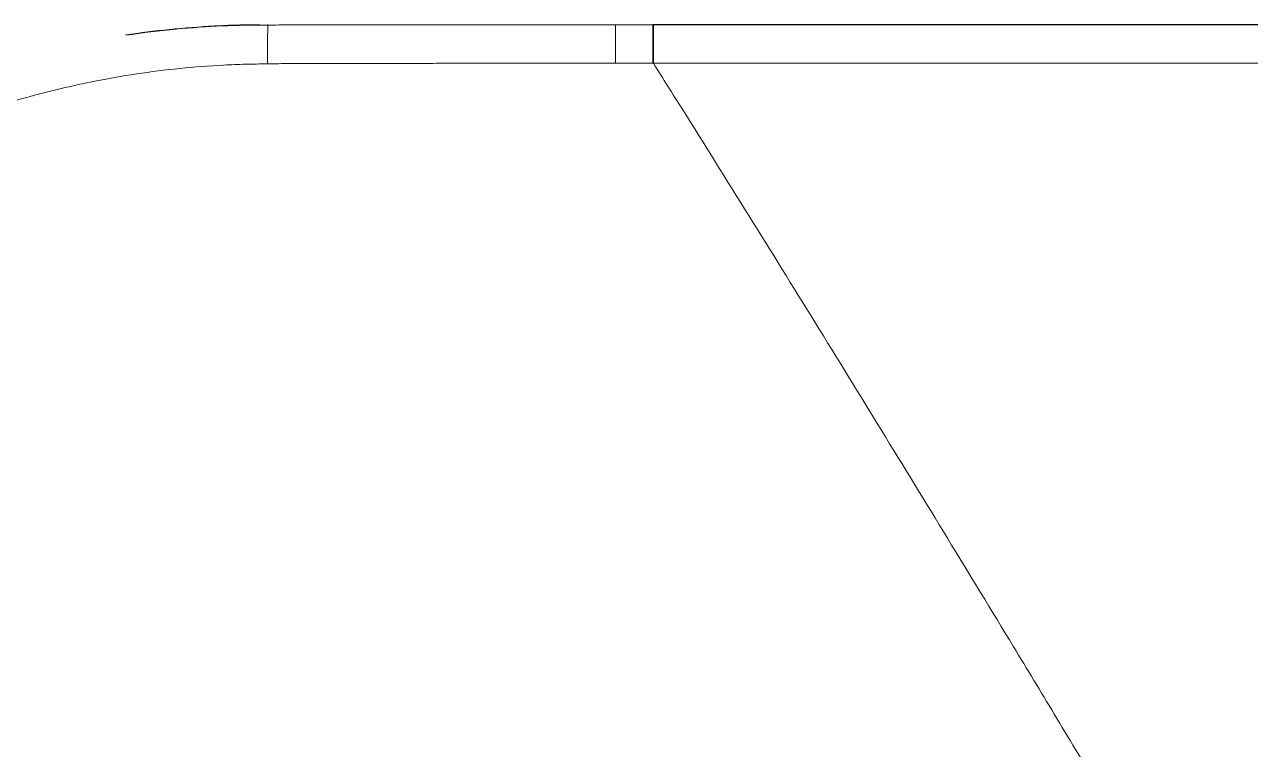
# Model space of a CAD drawing. Header units: millimetres. Extents: x 70151 to 230897, y 35202 to 113211.
# Drawn here: x 172223.4 to 172275.3, y 76687.4 to 76718.1 of the extents above; entities that cross this region are included whole.
import ezdxf

# ---------------------------------------------------------------- set-up
doc = ezdxf.new("R2010")
doc.units = ezdxf.units.MM
doc.header["$LTSCALE"] = 50
doc.layers.add('2-con', color=2, linetype='Continuous')
doc.layers.add('mark-B', color=2, linetype='Continuous', lineweight=20)

# ---------------------------------------------------------------- blocks, each defined once
blk = doc.blocks.new('무풍1way 일반')
at = {"layer": 'mark-B'}
blk.add_line((544.387, -498.779), (544.412, -498.779), dxfattribs=at)
blk.add_line((544.387, -498.779), (544.412, -498.779), dxfattribs=at)
blk.add_ellipse((545.995, -498.092), major_axis=(0, -2.309), ratio=0.000111, start_param=0.01394, end_param=1.26906, dxfattribs=at)
blk.add_ellipse((545.995, -498.092), major_axis=(0, -2.309), ratio=0.000111, start_param=0.01394, end_param=1.26906, dxfattribs=at)
for points, knots in [([(521.352, -461.163), (522.213, -462.591), (523.072, -464.018), (524.789, -466.87), (525.647, -468.295), (526.505, -469.717)], [0, 0, 0, 0, 0.5, 0.5, 1, 1, 1, 1]), ([(521.352, -461.163), (522.213, -462.591), (523.072, -464.018), (524.789, -466.87), (525.647, -468.295), (526.505, -469.717)], [0, 0, 0, 0, 0.5, 0.5, 1, 1, 1, 1]), ([(560.726, -498.753), (561.037, -498.748), (561.347, -498.743), (561.812, -498.731), (561.967, -498.726), (562.277, -498.714), (562.431, -498.706), (563.205, -498.666), (563.821, -498.618), (565.668, -498.431), (566.892, -498.248), (568.263, -497.974), (568.415, -497.943), (568.719, -497.878), (569.174, -497.779), (569.625, -497.672), (570.524, -497.447), (571.118, -497.283), (572.295, -496.927), (572.878, -496.735), (574.034, -496.324), (574.607, -496.104), (576.308, -495.405), (577.421, -494.884), (579.058, -494.017), (579.598, -493.714), (580.266, -493.317), (580.399, -493.237), (580.664, -493.075), (581.059, -492.83), (581.45, -492.578), (582.223, -492.066), (582.729, -491.713), (583.723, -490.983), (584.698, -490.229), (585.636, -489.43), (586.556, -488.607), (587.007, -488.183), (587.669, -487.53), (587.887, -487.31), (588.211, -486.974), (588.318, -486.862), (588.531, -486.636), (589.059, -486.069), (589.567, -485.488), (590.749, -484.068), (591.488, -483.088), (592.524, -481.568), (592.857, -481.053), (593.499, -480.007), (593.808, -479.475), (594.401, -478.395), (594.686, -477.847), (595.026, -477.151), (595.093, -477.012), (595.226, -476.731), (595.292, -476.59), (595.486, -476.167), (595.612, -475.884), (596.223, -474.463), (596.655, -473.31), (597.219, -471.557), (597.393, -470.969), (597.714, -469.785), (597.86, -469.189), (598.125, -467.99), (598.244, -467.387), (598.454, -466.172), (598.545, -465.561), (598.641, -464.792), (598.659, -464.638), (598.694, -464.329), (598.711, -464.175), (598.758, -463.712), (598.8, -463.248), (598.833, -462.784), (598.849, -462.551), (598.854, -462.474), (598.863, -462.319), (598.867, -462.242), (598.888, -461.854), (598.901, -461.544), (598.912, -461.234)], [0, 0, 0, 0, 0.015625, 0.015625, 0.023437, 0.023437, 0.03125, 0.03125, 0.0625, 0.0625, 0.125, 0.125, 0.132812, 0.132812, 0.140625, 0.15625, 0.15625, 0.1875, 0.1875, 0.21875, 0.21875, 0.25, 0.25, 0.3125, 0.3125, 0.34375, 0.34375, 0.351562, 0.351562, 0.359375, 0.375, 0.375, 0.40625, 0.40625, 0.4375, 0.46875, 0.46875, 0.5, 0.5, 0.515625, 0.515625, 0.523437, 0.523437, 0.53125, 0.5625, 0.5625, 0.625, 0.625, 0.65625, 0.65625, 0.6875, 0.6875, 0.71875, 0.71875, 0.726562, 0.726562, 0.734375, 0.734375, 0.75, 0.75, 0.8125, 0.8125, 0.84375, 0.84375, 0.875, 0.875, 0.90625, 0.90625, 0.9375, 0.9375, 0.945312, 0.945312, 0.953125, 0.953125, 0.96875, 0.976563, 0.976563, 0.980469, 0.980469, 0.984375, 0.984375, 1, 1, 1, 1]), ([(560.726, -498.753), (561.037, -498.748), (561.347, -498.743), (561.812, -498.731), (561.967, -498.726), (562.277, -498.714), (562.431, -498.706), (563.205, -498.666), (563.821, -498.618), (565.668, -498.431), (566.892, -498.248), (568.263, -497.974), (568.415, -497.943), (568.719, -497.878), (569.174, -497.779), (569.625, -497.672), (570.524, -497.447), (571.118, -497.283), (572.295, -496.927), (572.878, -496.735), (574.034, -496.324), (574.607, -496.104), (576.308, -495.405), (577.421, -494.884), (579.058, -494.017), (579.598, -493.714), (580.266, -493.317), (580.399, -493.237), (580.664, -493.075), (581.059, -492.83), (581.45, -492.578), (582.223, -492.066), (582.729, -491.713), (583.723, -490.983), (584.698, -490.229), (585.636, -489.43), (586.556, -488.607), (587.007, -488.183), (587.669, -487.53), (587.887, -487.31), (588.211, -486.974), (588.318, -486.862), (588.531, -486.636), (589.059, -486.069), (589.567, -485.488), (590.749, -484.068), (591.488, -483.088), (592.524, -481.568), (592.857, -481.053), (593.499, -480.007), (593.808, -479.475), (594.401, -478.395), (594.686, -477.847), (595.026, -477.151), (595.093, -477.012), (595.226, -476.731), (595.292, -476.59), (595.486, -476.167), (595.612, -475.884), (596.223, -474.463), (596.655, -473.31), (597.219, -471.557), (597.393, -470.969), (597.714, -469.785), (597.86, -469.189), (598.125, -467.99), (598.244, -467.387), (598.454, -466.172), (598.545, -465.561), (598.641, -464.792), (598.659, -464.638), (598.694, -464.329), (598.711, -464.175), (598.758, -463.712), (598.8, -463.248), (598.833, -462.784), (598.849, -462.551), (598.854, -462.474), (598.863, -462.319), (598.867, -462.242), (598.888, -461.854), (598.901, -461.544), (598.912, -461.234)], [0, 0, 0, 0, 0.015625, 0.015625, 0.023437, 0.023437, 0.03125, 0.03125, 0.0625, 0.0625, 0.125, 0.125, 0.132813, 0.132813, 0.140625, 0.15625, 0.15625, 0.1875, 0.1875, 0.21875, 0.21875, 0.25, 0.25, 0.3125, 0.3125, 0.34375, 0.34375, 0.351563, 0.351563, 0.359375, 0.375, 0.375, 0.40625, 0.40625, 0.4375, 0.46875, 0.46875, 0.5, 0.5, 0.515625, 0.515625, 0.523438, 0.523438, 0.53125, 0.5625, 0.5625, 0.625, 0.625, 0.65625, 0.65625, 0.6875, 0.6875, 0.71875, 0.71875, 0.726563, 0.726563, 0.734375, 0.734375, 0.75, 0.75, 0.8125, 0.8125, 0.84375, 0.84375, 0.875, 0.875, 0.90625, 0.90625, 0.9375, 0.9375, 0.945312, 0.945312, 0.953125, 0.953125, 0.96875, 0.976562, 0.976562, 0.980469, 0.980469, 0.984375, 0.984375, 1, 1, 1, 1]), ([(527.41, -471.217), (527.984, -472.168), (530.419, -476.193), (534.729, -483.251), (539.405, -490.832), (542.632, -495.99), (543.98, -498.133), (544.387, -498.779)], [0, 0, 0, 0, 0.102125, 0.432756, 0.763387, 0.928703, 1, 1, 1, 1]), ([(527.41, -471.217), (527.984, -472.168), (530.419, -476.193), (534.729, -483.251), (539.405, -490.832), (542.632, -495.99), (543.98, -498.133), (544.387, -498.779)], [0, 0, 0, 0, 0.102125, 0.432756, 0.763387, 0.928703, 1, 1, 1, 1]), ([(447.945, -498.789), (448.204, -498.789), (448.737, -498.788), (449.558, -498.786), (450.425, -498.785), (451.337, -498.784), (452.294, -498.783), (453.296, -498.782), (454.344, -498.781), (455.437, -498.78), (456.575, -498.78), (457.758, -498.78), (458.987, -498.779), (460.63, -498.779), (462.671, -498.779), (465.096, -498.78), (467.522, -498.78), (469.947, -498.78), (472.033, -498.78), (474.648, -498.78), (478.661, -498.78), (484.428, -498.78), (490.632, -498.779), (496.813, -498.779), (506.101, -498.779), (522.095, -498.779), (535.906, -498.779), (544.387, -498.779)], [0, 0, 0, 0, 0.008049, 0.016566, 0.025553, 0.035009, 0.044934, 0.055328, 0.066191, 0.077524, 0.089325, 0.101596, 0.114335, 0.127544, 0.152691, 0.177839, 0.202986, 0.228134, 0.253282, 0.267873, 0.309483, 0.378114, 0.44727, 0.502483, 0.570358, 0.736197, 1, 1, 1, 1]), ([(447.945, -498.789), (448.204, -498.789), (448.737, -498.788), (449.558, -498.786), (450.425, -498.785), (451.337, -498.784), (452.294, -498.783), (453.296, -498.782), (454.344, -498.781), (455.437, -498.78), (456.575, -498.78), (457.758, -498.78), (458.987, -498.779), (460.63, -498.779), (462.671, -498.779), (465.096, -498.78), (467.522, -498.78), (469.947, -498.78), (472.033, -498.78), (474.648, -498.78), (478.661, -498.78), (484.428, -498.78), (490.632, -498.779), (496.813, -498.779), (506.101, -498.779), (522.095, -498.779), (535.907, -498.779), (544.387, -498.779)], [0, 0, 0, 0, 0.008049, 0.016566, 0.025553, 0.035009, 0.044934, 0.055328, 0.066191, 0.077524, 0.089325, 0.101596, 0.114335, 0.127544, 0.152691, 0.177839, 0.202986, 0.228134, 0.253282, 0.267873, 0.309483, 0.378114, 0.44727, 0.502483, 0.570368, 0.736207, 1, 1, 1, 1]), ([(544.412, -498.778), (544.543, -498.778), (544.673, -498.778), (544.937, -498.778), (545.07, -498.778), (545.467, -498.778), (545.731, -498.778), (545.995, -498.778)], [0, 0, 0, 0, 0.247227, 0.247227, 0.499755, 0.499755, 1, 1, 1, 1]), ([(544.412, -498.778), (544.543, -498.778), (544.673, -498.778), (544.937, -498.778), (545.07, -498.778), (545.467, -498.778), (545.731, -498.778), (545.995, -498.778)], [0, 0, 0, 0, 0.247227, 0.247227, 0.499755, 0.499755, 1, 1, 1, 1]), ([(544.412, -500.402), (544.412, -500.4), (544.412, -500.389), (544.412, -500.348), (544.412, -500.318), (544.412, -500.24), (544.412, -500.192), (544.412, -500.08), (544.412, -500.015), (544.412, -499.871), (544.412, -499.791), (544.412, -499.618), (544.412, -499.525), (544.412, -499.327), (544.412, -499.223), (544.412, -499.007), (544.412, -498.894), (544.412, -498.779)], [0, 0, 0, 0, 0.125, 0.125, 0.25, 0.25, 0.375, 0.375, 0.5, 0.5, 0.625, 0.625, 0.75, 0.75, 0.875, 0.875, 1, 1, 1, 1]), ([(544.412, -500.402), (544.412, -500.4), (544.412, -500.389), (544.412, -500.348), (544.412, -500.318), (544.412, -500.24), (544.412, -500.192), (544.412, -500.08), (544.412, -500.015), (544.412, -499.871), (544.412, -499.791), (544.412, -499.618), (544.412, -499.525), (544.412, -499.327), (544.412, -499.223), (544.412, -499.007), (544.412, -498.894), (544.412, -498.779)], [0, 0, 0, 0, 0.125, 0.125, 0.25, 0.25, 0.375, 0.375, 0.5, 0.5, 0.625, 0.625, 0.75, 0.75, 0.875, 0.875, 1, 1, 1, 1]), ([(545.995, -498.778), (548.451, -498.778), (550.906, -498.776), (553.668, -498.774), (553.975, -498.774), (554.588, -498.774), (554.895, -498.774), (555.816, -498.773), (556.43, -498.773), (557.35, -498.772), (557.657, -498.772), (558.271, -498.771), (558.578, -498.771), (559.038, -498.77), (559.192, -498.77), (559.422, -498.769), (559.499, -498.768), (559.652, -498.766), (559.729, -498.765), (560.112, -498.761), (560.419, -498.757), (560.726, -498.753)], [0, 0, 0, 0, 0.5, 0.5, 0.5625, 0.5625, 0.625, 0.625, 0.75, 0.75, 0.8125, 0.8125, 0.875, 0.875, 0.90625, 0.90625, 0.921875, 0.921875, 0.9375, 0.9375, 1, 1, 1, 1]), ([(545.995, -498.778), (548.451, -498.778), (550.906, -498.776), (553.668, -498.774), (553.975, -498.774), (554.588, -498.774), (554.895, -498.774), (555.816, -498.773), (556.43, -498.773), (557.35, -498.772), (557.657, -498.772), (558.271, -498.771), (558.578, -498.771), (559.038, -498.77), (559.192, -498.77), (559.422, -498.769), (559.499, -498.768), (559.652, -498.766), (559.729, -498.765), (560.112, -498.761), (560.419, -498.757), (560.726, -498.753)], [0, 0, 0, 0, 0.5, 0.5, 0.5625, 0.5625, 0.625, 0.625, 0.75, 0.75, 0.8125, 0.8125, 0.875, 0.875, 0.90625, 0.90625, 0.921875, 0.921875, 0.9375, 0.9375, 1, 1, 1, 1]), ([(560.713, -500.396), (560.714, -500.395), (560.715, -500.383), (560.717, -500.342), (560.718, -500.312), (560.719, -500.262), (560.719, -500.252), (560.72, -500.23), (560.72, -500.195), (560.721, -500.155), (560.722, -500.07), (560.723, -500.005), (560.723, -499.913), (560.723, -499.894), (560.724, -499.856), (560.724, -499.836), (560.724, -499.775), (560.725, -499.733), (560.725, -499.602), (560.726, -499.509), (560.726, -499.384), (560.726, -499.358), (560.726, -499.307), (560.726, -499.281), (560.726, -499.201), (560.726, -499.147), (560.726, -499.065), (560.726, -499.03), (560.726, -498.995), (560.726, -498.981), (560.726, -498.974), (560.726, -498.953), (560.726, -498.882), (560.726, -498.811), (560.726, -498.753)], [0, 0, 0, 0, 0.125, 0.125, 0.25, 0.25, 0.28125, 0.28125, 0.3125, 0.375, 0.375, 0.5, 0.5, 0.53125, 0.53125, 0.5625, 0.5625, 0.625, 0.625, 0.75, 0.75, 0.78125, 0.78125, 0.8125, 0.8125, 0.875, 0.875, 0.90625, 0.914062, 0.914062, 0.921875, 0.921875, 0.9375, 1, 1, 1, 1]), ([(560.713, -500.396), (560.714, -500.395), (560.715, -500.383), (560.717, -500.342), (560.718, -500.312), (560.719, -500.262), (560.719, -500.252), (560.72, -500.23), (560.72, -500.195), (560.721, -500.155), (560.722, -500.07), (560.723, -500.005), (560.723, -499.913), (560.723, -499.894), (560.724, -499.856), (560.724, -499.836), (560.724, -499.775), (560.725, -499.733), (560.725, -499.602), (560.726, -499.509), (560.726, -499.384), (560.726, -499.358), (560.726, -499.307), (560.726, -499.281), (560.726, -499.201), (560.726, -499.147), (560.726, -499.065), (560.726, -499.03), (560.726, -498.995), (560.726, -498.981), (560.726, -498.974), (560.726, -498.953), (560.726, -498.882), (560.726, -498.811), (560.726, -498.753)], [0, 0, 0, 0, 0.125, 0.125, 0.25, 0.25, 0.28125, 0.28125, 0.3125, 0.375, 0.375, 0.5, 0.5, 0.53125, 0.53125, 0.5625, 0.5625, 0.625, 0.625, 0.75, 0.75, 0.78125, 0.78125, 0.8125, 0.8125, 0.875, 0.875, 0.90625, 0.914062, 0.914062, 0.921875, 0.921875, 0.9375, 1, 1, 1, 1]), ([(566.73, -499.963), (566.02, -500.068), (565.309, -500.155), (563.951, -500.282), (563.306, -500.327), (562.497, -500.363), (562.335, -500.37), (562.011, -500.38), (561.849, -500.383), (561.362, -500.392), (561.037, -500.395), (560.713, -500.396)], [0, 0, 0, 0, 0.356396, 0.356396, 0.678198, 0.678198, 0.758648, 0.758648, 0.839099, 0.839099, 1, 1, 1, 1]), ([(566.73, -499.963), (566.02, -500.068), (565.309, -500.155), (563.951, -500.282), (563.306, -500.327), (562.497, -500.363), (562.335, -500.37), (562.011, -500.38), (561.849, -500.383), (561.362, -500.392), (561.037, -500.395), (560.713, -500.396)], [0, 0, 0, 0, 0.356396, 0.356396, 0.678198, 0.678198, 0.758648, 0.758648, 0.839099, 0.839099, 1, 1, 1, 1]), ([(566.732, -499.978), (566.12, -500.069), (565.507, -500.146), (564.255, -500.273), (563.617, -500.323), (562.818, -500.365), (562.658, -500.372), (562.418, -500.382), (562.338, -500.385), (562.178, -500.39), (561.778, -500.402), (561.378, -500.408), (561.057, -500.41)], [0, 0, 0, 0, 0.324894, 0.324894, 0.662447, 0.662447, 0.746835, 0.746835, 0.789029, 0.789029, 0.831224, 1, 1, 1, 1]), ([(566.732, -499.978), (566.12, -500.069), (565.507, -500.146), (564.255, -500.273), (563.617, -500.323), (562.818, -500.365), (562.658, -500.372), (562.418, -500.382), (562.338, -500.385), (562.178, -500.39), (561.778, -500.402), (561.378, -500.408), (561.057, -500.41)], [0, 0, 0, 0, 0.324894, 0.324894, 0.662447, 0.662447, 0.746835, 0.746835, 0.789029, 0.789029, 0.831224, 1, 1, 1, 1]), ([(544.412, -500.417), (542.901, -500.417), (541.389, -500.417), (533.831, -500.417), (527.784, -500.417), (518.715, -500.418), (515.691, -500.418), (509.645, -500.418), (506.622, -500.418), (497.552, -500.418), (491.505, -500.418), (482.435, -500.418), (479.412, -500.418), (473.366, -500.418), (470.342, -500.418), (460.788, -500.418), (454.256, -500.418), (447.725, -500.418)], [0, 0, 0, 0, 0.046903, 0.046903, 0.234513, 0.234513, 0.328318, 0.328318, 0.422124, 0.422124, 0.609734, 0.609734, 0.703539, 0.703539, 0.797344, 0.797344, 1, 1, 1, 1]), ([(544.412, -500.417), (542.901, -500.417), (541.389, -500.417), (533.831, -500.417), (527.784, -500.417), (518.715, -500.418), (515.691, -500.418), (509.645, -500.418), (506.622, -500.418), (497.552, -500.418), (491.505, -500.418), (482.435, -500.418), (479.412, -500.418), (473.366, -500.418), (470.342, -500.418), (460.788, -500.418), (454.256, -500.418), (447.725, -500.418)], [0, 0, 0, 0, 0.046903, 0.046903, 0.234513, 0.234513, 0.328318, 0.328318, 0.422124, 0.422124, 0.609734, 0.609734, 0.703539, 0.703539, 0.797344, 0.797344, 1, 1, 1, 1]), ([(544.387, -500.402), (541.188, -500.402), (534.789, -500.402), (525.191, -500.402), (515.592, -500.402), (507.252, -500.402), (500.181, -500.402), (494.391, -500.402), (488.637, -500.402), (483.241, -500.402), (478.398, -500.402), (474.302, -500.402), (470.823, -500.402), (467.963, -500.402), (465.747, -500.402), (463.991, -500.402), (462.509, -500.402), (461.09, -500.402), (459.734, -500.402), (458.44, -500.402), (457.209, -500.402), (456.041, -500.402), (454.935, -500.402), (453.892, -500.402), (452.911, -500.402), (451.994, -500.402), (451.138, -500.402), (450.346, -500.401), (449.616, -500.401), (448.948, -500.401), (448.524, -500.401), (448.323, -500.401)], [0, 0, 0, 0, 0.099914, 0.199828, 0.299742, 0.399656, 0.460292, 0.52056, 0.580461, 0.639993, 0.689067, 0.731708, 0.767918, 0.797695, 0.821041, 0.837115, 0.852537, 0.867308, 0.881427, 0.894893, 0.907708, 0.919871, 0.931382, 0.942241, 0.952448, 0.962003, 0.970906, 0.979157, 0.986757, 0.993704, 1, 1, 1, 1]), ([(544.387, -500.402), (541.188, -500.402), (534.789, -500.402), (525.191, -500.402), (515.592, -500.402), (507.252, -500.402), (500.181, -500.402), (494.391, -500.402), (488.637, -500.402), (483.241, -500.402), (478.398, -500.402), (474.302, -500.402), (470.823, -500.402), (467.963, -500.402), (465.747, -500.402), (463.991, -500.402), (462.509, -500.402), (461.09, -500.402), (459.734, -500.402), (458.44, -500.402), (457.209, -500.402), (456.041, -500.402), (454.935, -500.402), (453.892, -500.402), (452.911, -500.402), (451.994, -500.402), (451.138, -500.402), (450.346, -500.401), (449.616, -500.401), (448.948, -500.401), (448.524, -500.401), (448.323, -500.401)], [0, 0, 0, 0, 0.099914, 0.199828, 0.299742, 0.399656, 0.460292, 0.52056, 0.580461, 0.639993, 0.689067, 0.731708, 0.767918, 0.797695, 0.821041, 0.837115, 0.852537, 0.867308, 0.881427, 0.894893, 0.907708, 0.919871, 0.931382, 0.942241, 0.952448, 0.962003, 0.970906, 0.979157, 0.986757, 0.993704, 1, 1, 1, 1]), ([(545.995, -500.401), (545.862, -500.401), (545.729, -500.401), (545.462, -500.401), (545.329, -500.401), (544.935, -500.401), (544.673, -500.401), (544.412, -500.401)], [0, 0, 0, 0, 0.2525, 0.2525, 0.505001, 0.505001, 1, 1, 1, 1]), ([(545.995, -500.401), (545.862, -500.401), (545.729, -500.401), (545.462, -500.401), (545.329, -500.401), (544.935, -500.401), (544.673, -500.401), (544.412, -500.401)], [0, 0, 0, 0, 0.2525, 0.2525, 0.505001, 0.505001, 1, 1, 1, 1]), ([(560.713, -500.396), (560.406, -500.397), (560.099, -500.398), (559.486, -500.399), (559.18, -500.4), (558.26, -500.401), (557.646, -500.401), (556.42, -500.401), (555.807, -500.401), (554.887, -500.4), (554.58, -500.4), (553.967, -500.4), (553.661, -500.4), (550.901, -500.401), (548.448, -500.401), (545.995, -500.401)], [0, 0, 0, 0, 0.0625, 0.0625, 0.125, 0.125, 0.25, 0.25, 0.375, 0.375, 0.4375, 0.4375, 0.5, 0.5, 1, 1, 1, 1]), ([(560.713, -500.396), (560.406, -500.397), (560.099, -500.398), (559.486, -500.399), (559.18, -500.4), (558.26, -500.401), (557.646, -500.401), (556.42, -500.401), (555.807, -500.401), (554.887, -500.4), (554.58, -500.4), (553.967, -500.4), (553.661, -500.4), (550.901, -500.401), (548.448, -500.401), (545.995, -500.401)], [0, 0, 0, 0, 0.0625, 0.0625, 0.125, 0.125, 0.25, 0.25, 0.375, 0.375, 0.4375, 0.4375, 0.5, 0.5, 1, 1, 1, 1]), ([(560.713, -500.396), (560.713, -500.399), (560.713, -500.401), (560.713, -500.406), (560.713, -500.409), (560.713, -500.412)], [0, 0, 0, 0, 0.436098, 0.436098, 1, 1, 1, 1]), ([(560.713, -500.396), (560.713, -500.399), (560.713, -500.401), (560.713, -500.406), (560.713, -500.409), (560.713, -500.412)], [0, 0, 0, 0, 0.436098, 0.436098, 1, 1, 1, 1])]:
    blk.add_open_spline(points, degree=3, knots=knots, dxfattribs=at)
for points, degree in [([(526.505, -469.717), (526.806, -470.218), (527.108, -470.718), (527.41, -471.217)], 3), ([(526.505, -469.717), (526.806, -470.218), (527.108, -470.718), (527.41, -471.217)], 3), ([(544.412, -500.402), (544.404, -500.402), (544.395, -500.402), (544.387, -500.402)], 3), ([(544.412, -500.402), (544.404, -500.402), (544.395, -500.402), (544.387, -500.402)], 3), ([(544.412, -500.401), (544.412, -500.417)], 1), ([(544.412, -500.401), (544.412, -500.417)], 1)]:
    blk.add_open_spline(points, degree=degree, dxfattribs=at)
blk.add_rational_spline([(544.387, -500.402), (544.387, -500.378), (544.387, -498.779)], [1, 0.809522777203, 0.999987126665], degree=2, dxfattribs=at)
blk.add_rational_spline([(544.387, -500.402), (544.387, -500.378), (544.387, -498.779)], [1, 0.809522777203, 0.999987126665], degree=2, dxfattribs=at)
blk = doc.blocks.new('dpdjzjs')
at = {"layer": 'mark-B', "rotation": 180}
blk.add_blockref('무풍1way 일반', (172794.415, 96209.727), dxfattribs=at)

msp = doc.modelspace()

# ---------------------------------------------------------------- block references
at = {"layer": '2-con'}
msp.add_blockref('dpdjzjs', (0, -19992.043), dxfattribs=at)

doc.saveas('drawing.dxf')
